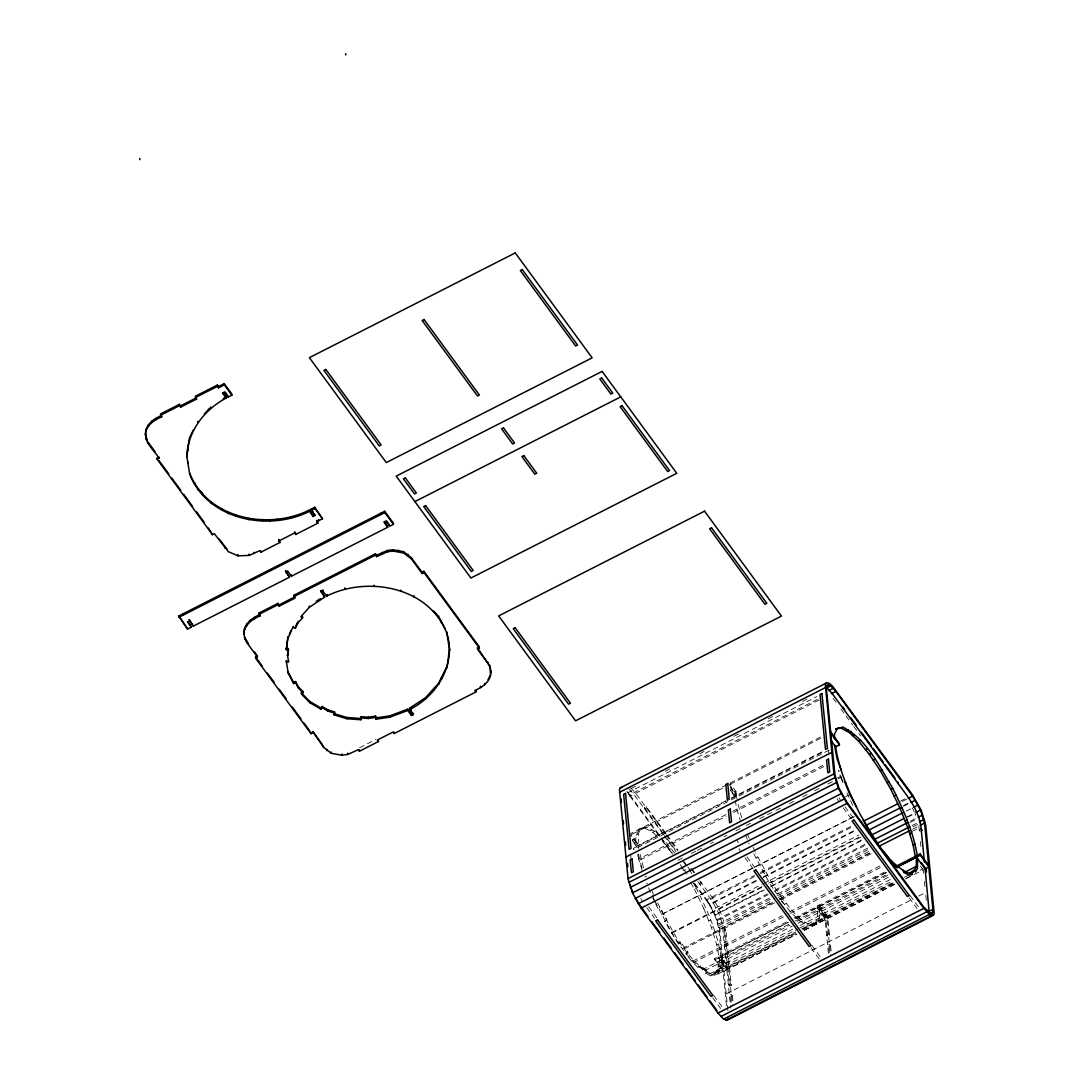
<?xml version="1.0" encoding="UTF-8"?>
<svg xmlns="http://www.w3.org/2000/svg" width="1074" height="1074" viewBox="0 0 1074 1074"><rect width="100%" height="100%" fill="white"/><g stroke="black" fill="none" stroke-linecap="round" stroke-linejoin="round"><path stroke-width="0.75" stroke-dasharray="5 3.75" d="M646.763 827.195L641.138 828.148L638.131 834.055C640.373 844.835 633.875 850.997 636.224 835.022L639.231 829.088L646.763 827.195L654.63 831.316L660.067 836.378M680.527 941.938L680.5 943.012L678.607 943.979L678.62 942.905L680.527 941.938L687.843 951.926L688.112 953.39L686.205 954.356L693.092 962.828L699.295 968.587L701.188 967.634L700.651 965.875L698.758 966.828L699.295 968.587M654.925 901.059C668.901 927.574 682.46 958.639 709.659 973.876L715.136 972.963L718.063 967.191L718.09 956.746M678.607 943.979L664.685 921.371L666.887 919.8L659.557 907.033M666.887 919.8L664.685 921.371M718.05 969.983L716.157 970.95L717.231 972.829L719.124 971.863L718.05 969.983L717.043 971.997L713.23 973.272L714.183 975.259L716.089 974.293L715.123 972.306M717.231 972.829L719.177 968.99L719.338 959.538L726.843 969.795L723.044 971.728L714.291 958.679L788.168 921.103M657.53 902.845C671.586 929.131 685.319 959.874 712.438 974.897L718.063 973.957L721.07 968.023L721.231 958.585L728.749 968.829L796.895 934.165M638.171 831.182L639.245 829.101L643.111 827.799M359.669 747.679L375.739 739.503M630.988 788.638L635.459 786.356M665.303 771.186L669.773 768.903M699.617 753.733L704.088 751.451M733.931 736.281L738.402 733.998M768.246 718.828L772.716 716.546M802.56 701.376L807.03 699.093M627.377 792.961L816.844 696.583M626.961 791.323L629.794 794.814L817.77 699.187M628.25 794.035L629.995 796.183L819.462 699.805M646.279 806.628L646.4 807.903L644.507 808.87L644.373 807.594L646.279 806.628L666.041 833.585M726.789 784.705L630.492 833.679L638.01 843.936M730.172 782.973L822.026 736.254M632.103 834.203L723.957 787.484M730.293 784.262L822.147 737.543M636.224 835.022L638.131 834.055M632.546 841.143L632.425 839.868L634.318 838.901L634.452 840.177L632.546 841.143L636.238 846.178L638.131 845.211L630.626 834.954M649.958 830.833L651.864 829.866M730.75 791.202L730.615 789.914L732.508 788.947L732.643 790.236L730.75 791.202L734.428 796.223L736.818 809.152L740.268 820.361M644.856 828.161L652.737 832.283L654.63 831.316M735.945 791.431L736.2 793.981L734.307 794.948L734.052 792.397L735.945 791.431L730.307 783.738M636.063 844.473L637.969 843.506M656.107 835.424L658 834.458M734.28 796.035L736.187 795.069M734.428 796.223L736.334 795.257L730.723 787.618M725.729 800.855L636.278 846.352L637.352 847.681L637.231 846.419M731.689 797.821L824.12 750.807M729.662 799.405L633.432 848.353L633.553 849.628L829.678 749.853M731.152 798.64L823.583 751.625M642.077 870.302L638.627 859.106L726.588 814.361M732.549 811.326L824.993 764.312M642.091 868.074L639.674 860.234L726.145 816.253M733.596 812.468L824.55 766.205M669.196 849.668L671.089 848.702M837.371 778.019L840.338 776.502L838.472 770.407L839.438 771.32M644.856 877.069L646.749 876.102M677.936 860.247L682.393 857.978M691.294 853.454L695.751 851.185M697.227 850.433L703.175 847.413M710.599 843.64L713.566 842.123M723.957 836.834L726.923 835.33M735.838 830.793L740.295 828.537M746.229 825.517L753.653 821.731M759.587 818.71L774.435 811.165M775.925 810.414L783.349 806.628M789.283 803.607L796.707 799.835M802.64 796.814L807.098 794.545M814.522 790.773L818.979 788.504M827.879 783.98L832.337 781.711M838.27 778.69L841.251 777.187L839.895 772.783M685.789 869.671L683.896 870.638L681.225 866.664M845.386 796.827L849.856 794.559M690.716 882.64L694.422 889.165L696.328 888.198C707.189 909.987 717.445 932.608 721.057 956.88L728.615 967.553L796.76 932.89M655.637 903.811L657.664 908L660.134 906.939M755.854 858.059L757.761 857.092M661.423 914.498L856.327 815.354M662.873 913.88L854.394 816.468M694.865 883.58L706.692 899.73L754.431 875.444M760.405 872.41L852.904 825.356M900.643 801.07L905.114 798.801M762.876 871.43L764.782 870.464M693.965 883.459L706.746 900.911L754.498 876.626M760.459 873.592L852.957 826.537M902.187 801.499L906.671 799.217M706.692 899.73L709.619 904.093L757.358 879.807M763.332 876.773L855.83 829.719M903.57 805.446L908.04 803.164M706.746 900.911L709.458 904.939L757.197 880.667M763.158 877.619L855.656 830.578M903.409 806.292L909.369 803.258M714.291 958.679L722.923 970.453L726.722 968.52L719.204 958.263L716.774 944.919L711.444 927.614L703.832 908.604L705.725 907.637M709.458 904.939L712.196 909.759L761.882 884.372M763.372 883.607L858.851 835.035M906.147 811.112L912.108 808.078M671.68 932.527L762.621 886.265M768.581 883.231L861.012 836.216M671.505 933.373L762.459 887.124M753.827 853.857L769.709 883.432L860.851 837.076M726.44 1005.653L718.667 927.829L714.64 914.82L763.869 889.782M771.333 885.983L862.341 839.693M907.1 816.925L914.551 813.139M727.877 1010.54L719.768 929.252L715.338 914.981L764.567 889.943M770.541 886.909L861.549 840.62M907.799 817.099L915.249 813.3M708.759 920.915L710.666 919.948M716.626 919.774L767.346 893.971M774.81 890.171L865.819 843.882M910.577 821.113L916.538 818.079M717.526 920.445L768.246 894.642M774.22 891.608L865.228 845.319M909.987 822.55L917.438 818.75M778.704 893.058L776.797 894.024L769.709 883.432M711.444 927.614L713.351 926.647M718.009 924.271L770.233 897.703M777.683 893.917L868.691 847.628M911.96 825.624L917.921 822.577M719.056 925.412L771.266 898.844M777.24 895.81L869.739 848.755M913.007 826.752L918.968 823.718M718.667 927.829L772.381 900.509M778.341 897.475L869.349 851.172M912.618 829.168L918.579 826.134M719.768 929.252L773.468 901.932M779.442 898.898L871.94 851.843M912.215 831.357L918.189 828.322M682.339 948.449L773.32 902.173M779.254 899.153L871.296 852.34M713.324 933.709L715.217 932.742M829.531 935.306L828.43 933.803L826.524 934.756L827.638 936.273L829.531 935.306L828.041 920.391L819.422 908.631L819.274 918.082L816.267 924.016L810.628 924.942C798.304 919.908 790.531 908.577 782.409 898.616L780.516 899.582L778.65 896.803M684.366 948.772L774.931 902.71M780.865 899.69L872.92 852.863M723.957 931.252L725.849 930.285L724.749 928.782L722.856 929.748L723.957 931.252L729.447 986.214L731.34 985.247L725.849 930.285M687.843 951.926L685.937 952.88L686.205 954.356M784.409 904.402L786.302 903.435M716.774 944.919L718.667 943.952M724.131 942.529L726.024 941.562M692.676 961.19L782.127 915.679M789.591 911.893L880.532 865.631M693.092 962.828L784.033 916.565M789.994 913.531L882.439 866.517M824.913 918.565L817.395 908.322L817.139 905.758L819.046 904.791L826.564 915.048L830.605 955.632M794.129 918.069L886.56 871.054M714.425 959.955L788.289 922.378L718.224 958.008L719.325 959.673L789.403 924.029M719.164 957.833L721.057 956.88M719.204 958.263L721.11 957.296M817.395 908.322L819.301 907.355L819.046 904.791M797.485 918.646L799.392 917.679M795.364 920.995L887.795 873.981M701.993 969.849L790.008 925.09M797.432 921.317L887.997 875.243M721.191 960.975L723.097 960.008M704.571 970.762L792.156 926.204M798.103 923.184L890.145 876.371M705.443 973.192L707.336 972.225L706.571 970.292L704.665 971.258L705.443 973.192L710.545 975.863L714.183 975.259M803.634 923.237L805.54 922.271M718.063 967.191L794.102 928.513M800.063 925.479L891.004 879.217M709.659 973.876L798.197 928.795M799.687 928.043L893.031 880.599M828.39 953.403L824.657 916.015L826.564 915.048M715.136 972.963L795.727 931.977M801.66 928.956L893.716 882.13M710.545 975.863L795.525 932.635M802.976 928.835L893.917 882.586M904.348 877.27L908.832 875.001M815.421 922.888L817.327 921.922M802.694 929.869L893.474 883.701M920.149 870.128L923.103 868.624M812.374 925.305L814.28 924.338M718.063 973.957L796.76 933.937M804.184 930.165L894.736 884.09M906.617 878.049L912.551 875.028M804.305 930.393L895.085 884.224M905.463 878.948L912.86 875.176M914.35 874.424L923.237 869.9M827.638 936.273L826.148 921.358L828.041 920.391M726.225 993.947L912.712 899.099M918.673 896.065L924.647 893.031M730.508 996.873L732.401 995.907L731.3 994.39L729.394 995.356L730.508 996.873L731.3 1004.861M828.698 946.919L830.605 945.952L829.49 944.449L827.598 945.415L828.698 946.919L829.343 953.323M646.642 883.096L647.434 883.513M706.571 970.292L700.651 965.875M630.586 787.739L635.687 793.283L665.182 833.518M628.679 788.705L633.794 794.25L663.276 834.485M652.737 832.283L658.174 837.344M781.59 900.952L791.283 912.873L800.868 921.787L808.735 925.909L814.361 924.983L817.368 919.049L817.529 909.597L826.148 921.358M674.834 853.306L664.202 840.23L662.309 841.197L672.942 854.273M781.483 900.777L783.429 903.194M833.102 698.342L837.975 704.987M840.888 708.974L852.756 725.151M853.736 726.494L860.65 735.932M919.237 829.853L920.351 831.357M920.364 865.993L922.284 868.597M845.09 806.842L853.857 818.791M910.161 895.622L919.894 908.899M843.184 807.809L850.984 818.428M909.235 897.904L917.021 908.537M728.696 783.738L736.2 793.981M819.301 907.355L826.819 917.599M730.293 787.269L734.052 792.397M817.139 905.758L824.657 916.015M730.615 789.914L734.307 794.948M746.886 856.784L755.653 868.745M811.957 945.563L821.704 958.854M744.994 857.75L752.78 868.383M811.031 947.859L819.798 959.82M667.021 834.928L677.895 849.762M691.723 868.638L694.69 872.679M666.162 834.86L678.016 851.038M690.864 868.571L693.831 872.612M699.765 880.693C709.646 894.199 721.5 907.839 724.359 924.929L732.414 1005.586M644.373 807.594L666.122 837.25M667.102 838.593L676.982 852.071M683.896 861.509L686.863 865.563M687.857 866.906L690.824 870.947M664.269 835.827L676.123 852.004M683.037 861.442L687.978 868.181M688.971 869.537L691.938 873.578M697.858 881.66C707.739 895.166 719.607 908.805 722.466 925.895L730.669 1008.15M629.794 794.814L660.362 836.512M661.342 837.854L672.19 852.649M629.995 796.183L662.47 840.486M663.45 841.828L672.311 853.911M680.178 864.651L683.131 868.678M684.125 870.034L688.058 875.404M632.425 839.868L636.117 844.902M731.34 985.247L730.239 983.744L728.333 984.71L729.447 986.214M648.696 906.738L657.463 918.686M713.767 995.504L723.5 1008.795M646.803 907.691L654.59 918.324M712.841 997.8L720.627 1008.432M782.409 898.616L771.602 882.466L755.72 852.89M839.062 797.727L840.432 800.143M837.17 798.694L838.539 801.11M738.966 848.648L740.348 851.051M709.619 904.093L715.338 914.981M693.361 882.976L696.328 888.198M640.775 898.589L642.145 901.005M912.376 807.943L914.216 811.729M852.702 805.312L846.728 792.437M753.022 847.292L755.049 851.494M737.059 840.217L738.281 842.741M712.196 909.759L714.64 914.82M694.422 889.165L703.832 908.604M654.267 899.69L651.059 892.561M652.925 898.213L654.952 902.402M914.833 812.991L915.813 815.475M841.251 777.187L843.828 783.631M840.875 777.845L843.023 783.201M747.343 833.719L749.196 838.338M745.45 834.686L749.155 843.922M652.24 891.366L653.475 894.454M648.495 887.715L650.965 893.877M741.678 817.797L737.825 803.339M643.487 867.738L639.03 850.058M736.334 795.257L737.529 801.728M638.131 845.211L638.735 848.447M638.506 853.964L639.674 860.234M637.728 854.26L638.627 859.106M918.847 826L919.572 833.182M920.405 841.506L920.901 846.5M923.224 869.819L923.559 873.162M924.392 881.486L925.023 887.862M925.788 895.474L926.271 900.267M828.497 749.974L828.953 754.539M830.605 945.952L831.236 952.356M732.401 995.907L733.045 1002.297M630.519 853.884L630.975 858.448M701.604 882.116L699.711 883.083L699.832 884.358L701.738 883.392L701.604 882.116M886.681 872.316L794.25 919.331L886.694 872.33M724.789 962.331L722.896 963.297L723.017 964.573L724.923 963.606L724.789 962.331M822.993 912.39L821.086 913.356L821.221 914.632L823.114 913.665L822.993 912.39"/><path stroke-width="1.5" d="M933.346 915.303L929.48 914.39L923.895 908.349L846.997 803.433L838.351 788.168L833.921 773.911L825.356 684.823A23.803 6.001 63 0 1 832.847 686.595L912.578 795.002L921.224 810.266L925.654 824.523L934.205 913.612L933.346 915.303L727.474 1020.031L723.594 1019.119L718.009 1013.064L641.111 908.148L632.465 892.897L628.035 878.626L619.47 789.551A23.803 6.001 63 0 1 621.953 787.578M834.431 738.885L834.511 734.16L837.532 728.253L843.144 727.299C867.107 739.691 879.324 766.178 892.709 788.303C903.583 810.091 913.84 832.712 917.451 856.985M876.908 842.043L876.894 843.117L869.792 832.525L863.281 819.918M835.518 745.557C838.713 769.642 848.997 792.062 859.71 813.636C872.732 835.169 884.627 860.945 907.946 873.014L913.424 872.101L916.35 866.329L916.377 855.884M929.305 913.732L924.956 867.188M933.105 911.799L924.553 823.1L920.525 810.105L912.631 796.183L835.881 691.468L830.766 685.924L827.249 685.091L826.43 689.226L835.022 775.334L839.049 788.329L846.943 802.251L923.694 906.966L930.849 913.585L932.313 913.343L933.105 911.799L930.111 913.316M145.5 435.145C144.547 425.398 153.434 418.726 161.556 415.517L161.691 416.793C155.3 419.666 148.561 423.532 146.212 430.58C142.802 441.75 153.985 449.751 159.033 458.209L157.126 459.175L212.464 534.677L214.357 533.711L228.332 551.647L238.025 555.835L249.168 555.419L259.814 550.667L260.915 552.17L279.911 542.518L278.676 539.725L279.911 542.518M225.889 396.588L226.171 398.065C204.328 409.624 187.426 431.547 186.809 456.853L189.413 438.017L193.401 429.962M244.603 628.33L244.026 634.184C243.073 624.424 251.96 617.765 260.083 614.543L258.982 613.039L277.965 603.373L279.2 606.166L295.028 598.111L293.793 595.332L375.444 553.795L376.679 556.587L387.311 551.835L392.883 551.029L403.663 552.976L411.409 558.923L422.122 573.543L424.015 572.576L423.894 571.301L421.988 572.267L422.122 573.543M286.302 649.703L287.939 637.043L286.302 649.703L288.476 649.851L287.55 655.811L288.114 650.065M360.797 718.466L346.902 717.499L333.947 713.606L334.081 714.881L347.036 718.774L360.918 719.741L361.065 716.68L368.342 717.19L375.605 716.143L376.021 719.191L389.889 717.177L407.784 710.464L411.476 715.499L413.369 714.532L413.248 713.257L411.342 714.223L411.476 715.499M360.918 719.741L361.065 716.68M446.945 667.961L449.55 649.112L446.636 631.754L446.757 633.042C456.678 663.45 437.534 695.469 410.322 709.176L409.691 709.498L413.369 714.532M490.375 673.868L490.093 666.31L477.326 647.756M490.858 670.82C491.798 680.58 482.924 687.239 474.802 690.461L475.903 691.965L394.252 733.502L393.151 731.985L377.323 740.04L378.424 741.543L359.441 751.209L358.34 749.692L347.694 754.445L342.123 755.25L331.342 753.304L323.596 747.356L312.762 731.461L322.495 744.752M244.738 629.606C247.087 622.558 253.826 618.705 260.217 615.818L260.083 614.543M289.268 634.358L291.255 630.344M288.074 638.332L293.242 626.317M295.981 625.511L297.364 622.705M293.377 627.592L295.404 628.196L298.183 622.584L302.626 617.684L302.492 616.409M334.081 714.881L334.779 711.928L328 709.887L322.173 706.477L320.965 709.216L309.822 702.691L301.257 693.952L303.002 692.797L302.868 691.522L298.384 686.957L295.551 681.547L293.524 682.312L293.658 683.588L295.686 682.822L295.551 681.547M409.691 709.498L409.556 708.222L425.532 697.711L438.622 683.252L446.811 666.672M488.012 679.708L490.147 675.398M727.474 1020.031L728.333 1018.327M204.342 414L209.631 408.147M324.697 597.104L320.871 590.794L324.697 597.104L309.352 607.293L300.868 616.651L302.626 617.684M320.965 709.216L322.173 706.477M223.244 398.642L226.037 396.789L223.231 392.963M316.199 601.386L320.374 598.607M302.868 691.522L301.136 692.676L309.701 701.416L320.844 707.941M180.553 405.851L196.367 397.81L196.502 399.085L180.674 407.127L179.439 404.348L160.456 414L161.691 416.793M218.519 386.533L224.224 383.633L224.345 384.922L218.653 387.808L217.418 385.029L195.267 396.293L196.502 399.085M160.576 415.276L179.573 405.623L179.439 404.348M195.387 397.568L217.539 386.304L217.418 385.029M226.171 398.065L222.479 393.03L224.372 392.064L228.064 397.098L231.863 395.165L231.729 393.889L224.224 383.633M309.258 511.439C268.339 531.939 207.443 519.816 189.722 474.211L189.588 472.936C207.416 518.742 268.138 530.529 309.137 510.15L312.95 516.473L314.843 515.507L311.03 509.197L314.83 507.264L322.469 518.782L316.776 521.682L317.877 523.199L295.726 534.463L294.491 531.67M311.165 510.472L314.964 508.539L314.83 507.264M312.95 516.473L312.816 515.184L314.722 514.218L314.843 515.507M278.797 541.001L294.625 532.959M188.353 621.927L191.347 627.122L187.561 629.042L178.794 615.993L384.68 511.278L393.312 523.051L393.433 524.327L389.634 526.26L385.808 521.038L383.915 522.004L387.741 527.227L291.443 576.201L287.617 570.992L285.724 571.945L289.55 577.168L193.253 626.155L189.292 619.658L193.253 626.155M178.928 617.282L384.814 512.553L384.68 511.278M414.886 501.598L620.759 396.87M189.427 620.933L187.52 621.9L191.347 627.122M260.217 615.818L259.103 614.315L278.099 604.662L277.965 603.373M293.914 596.607L375.564 555.07L375.444 553.795M279.079 604.89L294.894 596.835L293.793 595.332M376.544 555.312L387.19 550.546L392.762 549.754L403.542 551.7L411.275 557.648L421.988 572.267M321.005 592.069L322.898 591.103L322.777 589.827M322.898 591.103L326.59 596.137L327.221 595.815C368.301 575.651 428.875 587.116 446.757 633.042M312.883 732.736L310.99 733.703L255.652 658.214L255.531 656.939L257.424 655.972L254.511 651.985M255.652 658.214L257.559 657.248L246.845 642.628L244.778 638.694L243.892 632.908M423.894 571.301L479.219 646.79L479.353 648.065L477.447 649.032L488.16 663.651L490.227 667.585L490.979 672.096M620.342 787.846L826.215 683.118M825.731 686.367L828.712 684.85M619.429 792.357L825.315 687.629M826.295 688.192L830.766 685.924M828.779 690.515L833.263 688.233M831.397 693.737L835.881 691.468M839.506 727.904L835.626 729.219M835.626 729.192L843.144 727.299M846.352 730.938L848.245 729.971M841.251 728.266L849.118 732.387L851.024 731.421M852.501 735.529L854.394 734.562M830.685 731.85L839.304 743.624L839.438 744.9L835.639 746.833L834.552 745.49M625.887 857.065L831.773 752.337M849.118 732.387L858.703 741.302L860.596 740.335M865.577 749.773L867.483 748.806M858.703 741.302L869.322 754.378L871.229 753.411M628.035 878.626L833.921 773.911M628.746 882.466L834.632 777.751M873.189 760.15L875.082 759.184M630.277 887.433L836.163 782.718M632.465 892.897L838.351 788.168M869.322 754.378L880.277 770.743L882.184 769.776M635.164 898.468L841.049 793.74M638.184 903.784L844.07 799.069M887.097 782.745L889.004 781.778M641.111 908.148L846.997 803.433M880.277 770.743L890.816 789.269L892.709 788.303M894.132 796.116L896.025 795.149M863.402 821.221L897.716 803.768M908.161 798.465L912.631 796.183M866.1 825.262L900.415 807.809M910.859 802.493L915.343 800.224M915.558 857.951L913.155 845.023L907.839 827.718L900.213 808.709L902.106 807.742M868.853 830.081L903.153 812.629M913.598 807.312L918.082 805.044M871.296 835.142L904.107 818.442M916.055 812.374L920.525 810.105M905.154 821.019L907.047 820.053M874.76 839.331L907.584 822.63M918.028 817.327L922.512 815.045M877.646 843.077L907.476 827.893M907.839 827.718L909.732 826.752M919.411 821.825L923.895 819.543M879.794 845.869L909.624 830.685M920.069 825.382L924.553 823.1M909.705 833.813L911.611 832.847M913.155 845.023L915.061 844.057M895.501 866.503L920.176 853.951L928.809 865.725M920.176 853.951L920.297 855.226L897.126 867.027L916.498 857.159L917.612 858.811M904.429 872.397L916.35 866.329M718.009 1013.064L923.895 908.349M720.842 1016.554L926.728 911.839M928.674 911.477L933.145 909.208M723.594 1019.119L929.48 914.39M929.332 914.86L932.313 913.343M725.849 1020.3L931.735 915.572M376.021 719.191L375.9 717.902L389.768 715.902L407.664 709.189L411.342 714.223M856.528 807.044L849.856 794.559L844.929 782.234L845.721 782.664M288.409 660.416L288.544 661.691L286.355 662L286.234 660.725L288.248 673.25L293.658 683.588M361.2 717.956L368.463 718.466L375.725 717.419L375.605 716.143M286.167 648.428L288.356 648.575L288.476 649.851M322.294 707.753L328.134 711.163L334.913 713.203M826.967 687.857L832.082 693.401L908.832 798.116L914.283 806.977L918.713 816.978L920.754 825.033L924.459 862.194M841.345 770.353L836.914 758.244L834.525 745.316L830.833 740.281M434.782 612.234L437.118 614.61M219.109 539.067L227.124 549.257M295.686 682.822L298.518 688.233L303.002 692.797M844.647 709.431L842.66 706.732L842.795 708.008M850.568 717.513L856.502 725.608M861.442 732.347L871.323 745.826M873.296 748.524L883.177 762.003M885.151 764.701L895.031 778.18M921.143 828.886L922.244 830.39M830.806 733.139L839.438 744.9M920.297 855.226L928.929 867L925.13 868.933L917.626 858.69L917.465 868.128L915.518 871.981L914.444 870.088L912.551 871.054L911.531 873.068L909.624 873.39L911.517 872.424L912.47 874.397L908.832 875.001L903.731 872.33L902.952 870.396M924.056 866.356L921.183 862.435L921.304 863.724M384.814 512.553L393.433 524.327M386.64 521.065L389.513 524.985M424.015 572.576L479.353 648.065M384.747 522.031L387.741 527.227M647.944 916.364L639.258 904.281M651.878 921.747L659.745 932.487M663.692 937.857L671.559 948.597M674.512 952.625L683.373 964.707M686.326 968.735L695.173 980.817M698.127 984.845L706.987 996.927M709.941 1000.955L716.828 1010.352M375.564 555.07L376.679 556.587M224.345 384.922L231.863 395.165M314.964 508.539L322.469 518.782M225.164 392.05L227.017 394.561M311.03 509.197L312.883 511.707M309.137 510.15L312.816 515.184M217.539 386.304L218.653 387.808M179.573 405.623L180.674 407.127M278.099 604.662L279.2 606.166M155.005 451.617L148.185 442.327L148.319 443.602M158.979 460.598L168.86 474.077M171.827 478.118L180.714 490.254M183.681 494.295L192.568 506.431M196.529 511.828L204.436 522.608M208.383 528.005L212.464 534.677M244.778 638.694L244.657 637.419L248.658 644.011M255.531 656.939L262.445 666.377M267.386 673.116L274.3 682.554M279.24 689.293L286.154 698.731M292.088 706.813L300.975 718.949M303.942 722.99L309.876 731.085M178.794 615.993L187.561 629.042M635.607 898.119L638.345 902.939M445.092 628.8L438.286 615.791L438.407 617.08M293.524 682.312L288.114 671.962L288.248 673.25M145.379 433.869L147.5 441.011M890.816 789.269L900.213 808.709M631.673 889.353L633.163 893.058M897.045 865.98L897.582 867.738L891.38 861.966L884.224 852.031M630.263 885.11L631.176 888.104M287.429 654.536L288.544 661.691M186.688 455.577L189.722 474.211M926.07 868.705L926.406 872.034M897.998 782.221L898.119 783.496M621.041 798.922L621.376 802.224M623.188 820.442L623.524 823.758M625.337 841.976L625.672 845.278M627.485 863.496L627.82 866.812M490.093 666.31L490.227 667.585M488.039 662.376L488.16 663.651M484.602 683.467L484.736 684.742M480.387 686.273L480.521 687.548M475.782 690.689L475.903 691.965M449.55 649.112L449.67 650.388M448.516 643.004L448.65 644.279M448.583 655.301L448.704 656.576M441.226 621.416L441.347 622.692M441.508 677.412L441.629 678.687M433.627 611.052L433.748 612.328M438.622 683.252L438.742 684.527M434.003 688.353L434.138 689.629M425.532 697.711L425.653 698.986M411.275 557.648L411.409 558.923M413.906 595.788L414.04 597.063M408.013 554.318L408.147 555.607M403.542 551.7L403.663 552.976M398.333 550.143L398.467 551.418M400.803 590.123L400.938 591.398M411.678 712.21L410.187 707.9M345.627 53.7L345.747 54.975M392.762 549.754L392.883 551.029M407.664 709.189L407.784 710.464M387.19 550.546L387.311 551.835M380.881 513.211L381.015 514.486M382.263 552.398L382.398 553.674M394.131 732.226L394.252 733.502M389.768 715.902L389.889 717.177M373.953 585.263L374.088 586.538M378.303 740.268L378.424 741.543M368.342 717.19L368.463 718.466M344.982 587.827L345.116 589.102M359.32 749.934L359.441 751.209M346.902 717.499L347.036 718.774M347.573 753.169L347.694 754.445M327.221 595.815L327.1 594.54L326.59 596.137M318.548 519.44L318.669 520.715M342.002 753.975L342.123 755.25M317.877 523.199L316.642 520.407L316.776 521.682M328 709.887L328.134 711.163M331.208 752.028L331.342 753.304M326.738 749.397L326.858 750.686M323.475 746.081L323.596 747.356M309.218 606.018L309.352 607.293M295.605 533.187L295.726 534.463M291.242 516.876L291.363 518.151M309.701 701.416L309.822 702.691M310.856 732.428L310.99 733.703M298.062 621.309L298.183 622.584M291.322 574.926L291.443 576.201M295.283 626.921L295.404 628.196M289.55 577.168L285.59 570.67L285.724 571.945M298.384 686.957L298.518 688.233M277.374 518.876L277.495 520.152M269.829 519.964L269.95 521.239M262.271 519.427L262.392 520.715M260.794 550.895L260.915 552.17M253.961 552.291L254.095 553.566M258.982 613.039L259.103 614.315M248.376 518.46L248.51 519.735M249.047 554.144L249.168 555.419M254.363 617.456L254.498 618.731M227.943 395.823L228.064 397.098M250.148 620.262L250.269 621.537M246.738 624.021L246.872 625.296M235.421 514.58L235.555 515.856M246.711 641.353L246.845 642.628M237.891 554.546L238.025 555.835M228.373 512.459L228.507 513.734M222.318 508.915L222.439 510.19M224.949 547.042L225.07 548.317M210.692 406.979L210.826 408.254M211.175 502.377L211.296 503.652M197.603 421.438L197.737 422.713M202.731 494.926L202.61 493.651L197.831 488.683L197.965 489.959M194.998 483.273L195.132 484.549M187.641 449.388L187.775 450.664M187.708 461.686L187.829 462.975M139.741 158.428L139.862 159.704M182.593 614.059L182.728 615.348M155.837 418.417L155.972 419.706M159.033 458.209L158.898 456.933L157.005 457.9L157.126 459.175M151.622 421.223L151.743 422.498M148.212 424.982L148.346 426.257M146.091 429.291L146.212 430.58M146.131 438.38L146.252 439.655M515.252 252.927L309.379 357.655L386.278 462.572L592.163 357.843L515.252 252.927M325.852 369.469L323.959 370.436L379.283 445.925L381.189 444.958L325.852 369.469M424.055 319.515L422.149 320.482L477.487 395.984L479.38 395.017L424.055 319.515M522.246 269.574L520.34 270.541L575.677 346.029L577.57 345.063L522.246 269.574M602.098 371.403L396.212 476.118L470.895 578.027L676.781 473.298L602.098 371.403M405.314 477.876L403.421 478.843L414.483 493.933L416.376 492.966L405.314 477.876M503.505 427.922L501.612 428.888L512.674 443.992L514.58 443.025L503.505 427.922M601.695 377.981L599.802 378.947L610.864 394.051L612.771 393.084L601.695 377.981M425.599 505.559L423.706 506.525L471.285 571.449L473.191 570.482L425.599 505.559M523.79 455.604L521.897 456.571L534.812 474.184L536.705 473.218L523.79 455.604M621.994 405.663L620.087 406.63L667.679 471.553L669.572 470.587L621.994 405.663M704.544 511.17L498.658 615.899L575.557 720.815L781.442 616.087L704.544 511.17M515.131 627.713L513.238 628.679L568.576 704.168L570.469 703.201L515.131 627.713M711.525 527.817L709.632 528.784L764.957 604.273L766.863 603.306L711.525 527.817M625.524 793.391L623.618 794.357L629.109 849.333L631.002 848.366L625.524 793.391M821.905 693.495L820.012 694.462L825.49 749.437L827.396 748.471L821.905 693.495M727.716 783.496L725.809 784.463L727.299 799.378L729.192 798.412L727.716 783.496M632.062 859.012L630.169 859.979L631.445 872.759L633.338 871.793L632.062 859.012M730.266 809.071L728.36 810.038L729.635 822.818L731.542 821.852L730.266 809.071M828.457 759.117L826.564 760.083L827.839 772.864L829.732 771.897L828.457 759.117M657.583 919.962L655.69 920.928L711.028 996.43L712.921 995.464L657.583 919.962M755.787 870.021L753.881 870.987L809.219 946.476L811.112 945.509L755.787 870.021M853.978 820.08L852.085 821.046L907.409 896.535L909.316 895.568L853.978 820.08"/></g></svg>
